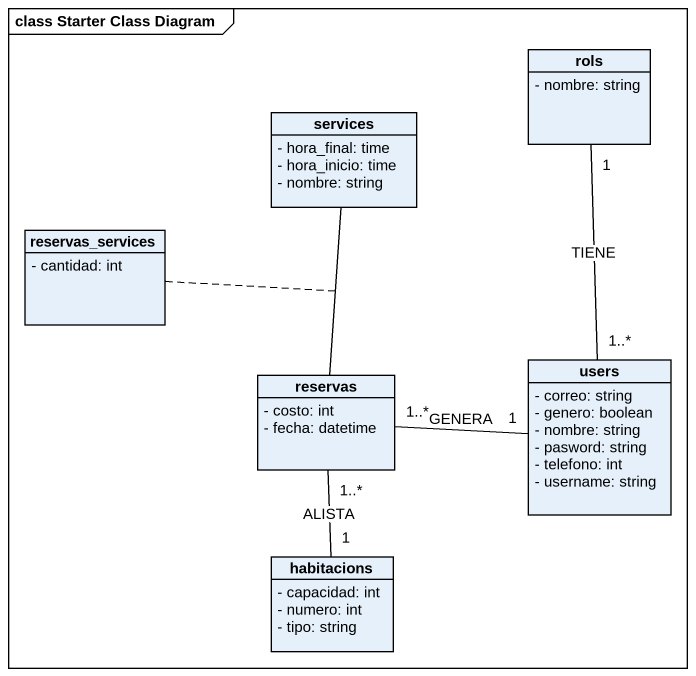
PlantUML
@startuml
mainframe class Starter Class Diagram
hide circle
hide empty members
skinparam classAttributeIconSize 0
class rols {
  - nombre: string
}
class services {
  - hora_final: time
  - hora_inicio: time
  - nombre: string
}
class reservas_services {
  - cantidad: int
}
class reservas {
  - costo: int
  - fecha: datetime
}
class users {
  - correo: string
  - genero: boolean
  - nombre: string
  - pasword: string
  - telefono: int
  - username: string
}
class habitacions {
  - capacidad: int
  - numero: int
  - tipo: string
}
rols "1" -- "1..*" users : TIENE
services -- reservas
(services, reservas) .. reservas_services
reservas "1..*" -right- "1" users : GENERA
reservas "1..*" -- "1" habitacions : ALISTA
@enduml
